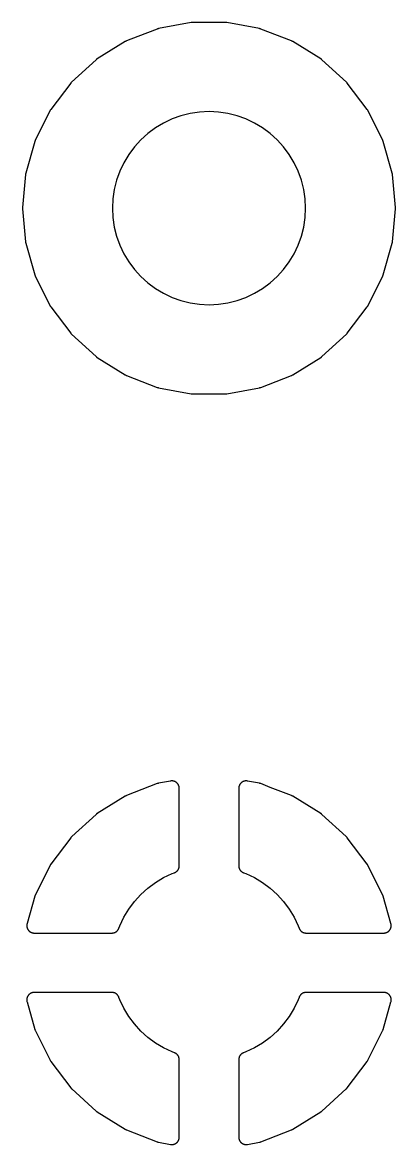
# Model space of a CAD drawing. Header units: metres. Extents: x 53 to 178, y -119 to -45.
# Drawn here: x 143 to 145.51, y -89.62 to -82.06 of the extents above; entities that cross this region are included whole.
import ezdxf

# ---------------------------------------------------------------- set-up
doc = ezdxf.new("R2010")
doc.units = ezdxf.units.M

msp = doc.modelspace()

# ---------------------------------------------------------------- linework, layer by layer
for points in [[(143.0004, -83.3132), (143.0004, -83.3132), (143.0004, -83.3143), (143.0005, -83.3155), (143.0006, -83.3166), (143.0211, -83.5381), (143.0212, -83.5393), (143.0214, -83.5405), (143.0215, -83.5416), (143.0217, -83.5427), (143.022, -83.5439), (143.0222, -83.545), (143.0225, -83.5461), (143.0228, -83.5472), (143.0228, -83.5472), (143.0228, -83.5472), (143.0228, -83.5473), (143.0228, -83.5473), (143.0837, -83.7612), (143.084, -83.7624), (143.0844, -83.7637), (143.0849, -83.7649), (143.0853, -83.7661), (143.0854, -83.7661), (143.0857, -83.767), (143.0861, -83.768), (143.0866, -83.7689), (143.087, -83.7698), (143.1862, -83.969), (143.1867, -83.97), (143.1873, -83.9711), (143.1879, -83.9722), (143.1885, -83.9732), (143.1885, -83.9732), (143.1891, -83.9741), (143.1898, -83.975), (143.1904, -83.9759), (143.191, -83.9768), (143.3251, -84.1544), (143.3258, -84.1553), (143.3266, -84.1562), (143.3273, -84.1571), (143.3281, -84.1579), (143.3289, -84.1588), (143.3297, -84.1596), (143.3305, -84.1604), (143.3313, -84.1612), (143.4958, -84.3111), (143.4962, -84.3115), (143.4973, -84.3124), (143.4984, -84.3133), (143.4995, -84.3142), (143.5007, -84.315), (143.5019, -84.3159), (143.5031, -84.3166), (143.6923, -84.4338), (143.6933, -84.4344), (143.6943, -84.4349), (143.6952, -84.4355), (143.6962, -84.436), (143.6962, -84.436), (143.6971, -84.4364), (143.698, -84.4368), (143.6993, -84.4374), (143.7005, -84.4379), (143.908, -84.5182), (143.9091, -84.5186), (143.9102, -84.519), (143.9113, -84.5194), (143.9124, -84.5197), (143.9135, -84.52), (143.9146, -84.5203), (143.9157, -84.5205), (143.9169, -84.5208), (144.1356, -84.5616), (144.1367, -84.5618), (144.1378, -84.562), (144.139, -84.5622), (144.1401, -84.5623), (144.1413, -84.5624), (144.1424, -84.5624), (144.1436, -84.5625), (144.1448, -84.5625), (144.3672, -84.5625), (144.3684, -84.5625), (144.3696, -84.5624), (144.3707, -84.5624), (144.3719, -84.5623), (144.373, -84.5622), (144.3742, -84.562), (144.3753, -84.5618), (144.3764, -84.5616), (144.5951, -84.5208), (144.5963, -84.5205), (144.5974, -84.5203), (144.5985, -84.52), (144.5996, -84.5197), (144.6007, -84.5194), (144.6018, -84.519), (144.6029, -84.5186), (144.604, -84.5182), (144.8115, -84.4379), (144.8125, -84.4374), (144.8136, -84.437), (144.8146, -84.4365), (144.8157, -84.436), (144.8167, -84.4355), (144.8177, -84.4349), (144.8187, -84.4344), (144.8197, -84.4338), (145.0089, -84.3166), (145.0099, -84.316), (145.0108, -84.3154), (145.0118, -84.3147), (145.0127, -84.314), (145.0136, -84.3133), (145.0145, -84.3126), (145.0154, -84.3118), (145.0162, -84.3111), (145.1807, -84.1612), (145.1815, -84.1604), (145.1823, -84.1596), (145.1831, -84.1588), (145.1839, -84.1579), (145.1847, -84.1571), (145.1854, -84.1562), (145.1862, -84.1553), (145.1869, -84.1544), (145.321, -83.9768), (145.3216, -83.9759), (145.3223, -83.9749), (145.323, -83.974), (145.3236, -83.973), (145.3242, -83.972), (145.3247, -83.971), (145.3253, -83.97), (145.3258, -83.969), (145.425, -83.7698), (145.4255, -83.7688), (145.426, -83.7677), (145.4264, -83.7667), (145.4269, -83.7656), (145.4273, -83.7645), (145.4276, -83.7634), (145.428, -83.7623), (145.4283, -83.7612), (145.4892, -83.5472), (145.4895, -83.5461), (145.4898, -83.545), (145.49, -83.5439), (145.4903, -83.5427), (145.4905, -83.5416), (145.4906, -83.5404), (145.4908, -83.5393), (145.4909, -83.5381), (145.5114, -83.3166), (145.5115, -83.3155), (145.5116, -83.3143), (145.5116, -83.3132), (145.5116, -83.312), (145.5116, -83.3108), (145.5116, -83.3097), (145.5115, -83.3085), (145.5114, -83.3074), (145.4909, -83.0859), (145.4908, -83.0847), (145.4906, -83.0836), (145.4905, -83.0824), (145.4903, -83.0813), (145.49, -83.0801), (145.4898, -83.079), (145.4895, -83.0779), (145.4892, -83.0768), (145.4283, -82.8628), (145.4281, -82.8619), (145.4278, -82.861), (145.4275, -82.8601), (145.4272, -82.8592), (145.4268, -82.8584), (145.4265, -82.8575), (145.4261, -82.8566), (145.4257, -82.8558), (145.4257, -82.8558), (145.4256, -82.8554), (145.4254, -82.855), (145.4252, -82.8546), (145.425, -82.8542), (145.3258, -82.655), (145.3253, -82.654), (145.3247, -82.6529), (145.3241, -82.6518), (145.3235, -82.6508), (145.3235, -82.6508), (145.3229, -82.6499), (145.3222, -82.649), (145.3216, -82.6481), (145.321, -82.6472), (145.1869, -82.4696), (145.1862, -82.4687), (145.1854, -82.4678), (145.1847, -82.4669), (145.1839, -82.4661), (145.1831, -82.4652), (145.1823, -82.4644), (145.1815, -82.4636), (145.1807, -82.4628), (145.0162, -82.3129), (145.0158, -82.3125), (145.0147, -82.3116), (145.0136, -82.3107), (145.0125, -82.3098), (145.0113, -82.309), (145.0101, -82.3081), (145.0089, -82.3074), (144.8197, -82.1902), (144.8185, -82.1895), (144.8172, -82.1888), (144.8159, -82.1881), (144.8146, -82.1875), (144.8133, -82.1869), (144.8119, -82.1863), (144.8115, -82.1861), (144.8115, -82.1861), (144.604, -82.1058), (144.6029, -82.1054), (144.6018, -82.105), (144.6007, -82.1046), (144.5996, -82.1043), (144.5985, -82.104), (144.5974, -82.1037), (144.5963, -82.1035), (144.5951, -82.1032), (144.3764, -82.0624), (144.3753, -82.0622), (144.3742, -82.062), (144.373, -82.0618), (144.3719, -82.0617), (144.3707, -82.0616), (144.3696, -82.0616), (144.3684, -82.0615), (144.3672, -82.0615), (144.1448, -82.0615), (144.1436, -82.0615), (144.1424, -82.0616), (144.1413, -82.0616), (144.1401, -82.0617), (144.139, -82.0618), (144.1378, -82.062), (144.1367, -82.0622), (144.1356, -82.0624), (143.9169, -82.1032), (143.9157, -82.1035), (143.9146, -82.1037), (143.9135, -82.104), (143.9124, -82.1043), (143.9113, -82.1046), (143.9102, -82.105), (143.9091, -82.1054), (143.908, -82.1058), (143.7768, -82.1566), (143.7005, -82.1861), (143.7001, -82.1863), (143.6987, -82.1869), (143.6974, -82.1875), (143.6961, -82.1881), (143.6948, -82.1888), (143.6935, -82.1895), (143.6923, -82.1902), (143.5031, -82.3074), (143.5019, -82.3081), (143.5007, -82.309), (143.4995, -82.3098), (143.4984, -82.3107), (143.4973, -82.3116), (143.4962, -82.3125), (143.4958, -82.3129), (143.4958, -82.3129), (143.3313, -82.4628), (143.3305, -82.4636), (143.3297, -82.4644), (143.3289, -82.4652), (143.3281, -82.4661), (143.3273, -82.4669), (143.3266, -82.4678), (143.3258, -82.4687), (143.3251, -82.4696), (143.191, -82.6472), (143.1904, -82.6481), (143.1898, -82.649), (143.1891, -82.6499), (143.1885, -82.6508), (143.1885, -82.6508), (143.1879, -82.6518), (143.1873, -82.6529), (143.1867, -82.654), (143.1862, -82.655), (143.087, -82.8542), (143.0866, -82.8551), (143.0861, -82.856), (143.0857, -82.8569), (143.0854, -82.8579), (143.0853, -82.8579), (143.0849, -82.8591), (143.0844, -82.8603), (143.084, -82.8616), (143.0837, -82.8628), (143.0228, -83.0768), (143.0225, -83.0779), (143.0222, -83.079), (143.022, -83.0801), (143.0217, -83.0813), (143.0215, -83.0824), (143.0214, -83.0835), (143.0212, -83.0847), (143.0211, -83.0859), (143.0006, -83.3074), (143.0005, -83.3085), (143.0004, -83.3097), (143.0004, -83.3108), (143.0004, -83.312), (143.0004, -83.312), (143.0004, -83.3132)], [(144.0073, -83.9125), (144.0673, -83.934), (144.1292, -83.9495), (144.1923, -83.9588), (144.256, -83.9619), (144.3197, -83.9588), (144.3828, -83.9495), (144.4447, -83.934), (144.5047, -83.9125), (144.5624, -83.8852), (144.6171, -83.8524), (144.6683, -83.8144), (144.7156, -83.7716), (144.7584, -83.7243), (144.7964, -83.6731), (144.8292, -83.6184), (144.8565, -83.5607), (144.878, -83.5007), (144.8935, -83.4388), (144.9028, -83.3757), (144.9059, -83.312), (144.9028, -83.2483), (144.8935, -83.1852), (144.878, -83.1233), (144.8565, -83.0633), (144.8292, -83.0056), (144.7964, -82.9509), (144.7584, -82.8997), (144.7156, -82.8524), (144.6683, -82.8096), (144.6171, -82.7716), (144.5624, -82.7388), (144.5047, -82.7115), (144.4447, -82.69), (144.3828, -82.6745), (144.3197, -82.6652), (144.256, -82.6621), (144.1923, -82.6652), (144.1292, -82.6745), (144.0673, -82.69), (144.0073, -82.7115), (143.9496, -82.7388), (143.8949, -82.7716), (143.8437, -82.8096), (143.7964, -82.8524), (143.7536, -82.8997), (143.7156, -82.9509), (143.6828, -83.0056), (143.6555, -83.0633), (143.634, -83.1233), (143.6185, -83.1852), (143.6092, -83.2483), (143.6061, -83.312), (143.6092, -83.3757), (143.6185, -83.4388), (143.634, -83.5007), (143.6555, -83.5607), (143.6828, -83.6184), (143.7156, -83.6731), (143.7536, -83.7243), (143.7964, -83.7716), (143.8437, -83.8144), (143.8949, -83.8524), (143.9496, -83.8852), (144.0073, -83.9125)], [(143.4963, -87.3931), (143.4961, -87.3933), (143.3317, -87.5431), (143.3309, -87.5439), (143.33, -87.5447), (143.3292, -87.5456), (143.3284, -87.5464), (143.3277, -87.5473), (143.3269, -87.5482), (143.3262, -87.5491), (143.3255, -87.55), (143.1915, -87.7274), (143.1908, -87.7284), (143.1901, -87.7293), (143.1895, -87.7303), (143.1889, -87.7313), (143.1883, -87.7322), (143.1877, -87.7332), (143.1871, -87.7343), (143.1866, -87.7353), (143.0875, -87.9344), (143.087, -87.9354), (143.0865, -87.9365), (143.086, -87.9375), (143.0856, -87.9386), (143.0852, -87.9397), (143.0848, -87.9408), (143.0845, -87.9419), (143.0841, -87.943), (143.0314, -88.1283), (143.0311, -88.1295), (143.0308, -88.1307), (143.0305, -88.1319), (143.0303, -88.1331), (143.0301, -88.1343), (143.0299, -88.1355), (143.0298, -88.1367), (143.0297, -88.1379), (143.0296, -88.1391), (143.0295, -88.1403), (143.0295, -88.1415), (143.0295, -88.1427), (143.0295, -88.1439), (143.0296, -88.1452), (143.0297, -88.1464), (143.0298, -88.1476), (143.03, -88.1488), (143.0301, -88.15), (143.0304, -88.1512), (143.0306, -88.1524), (143.0309, -88.1536), (143.0312, -88.1547), (143.0315, -88.1559), (143.0318, -88.1571), (143.0322, -88.1582), (143.0326, -88.1594), (143.0331, -88.1605), (143.0335, -88.1616), (143.034, -88.1628), (143.0345, -88.1639), (143.0351, -88.1649), (143.0356, -88.166), (143.0362, -88.1671), (143.0369, -88.1681), (143.0375, -88.1691), (143.0382, -88.1702), (143.0389, -88.1712), (143.0396, -88.1721), (143.0403, -88.1731), (143.0411, -88.174), (143.0419, -88.175), (143.0427, -88.1759), (143.0436, -88.1767), (143.0444, -88.1776), (143.0453, -88.1785), (143.0462, -88.1793), (143.0471, -88.1801), (143.048, -88.1809), (143.049, -88.1816), (143.05, -88.1823), (143.0509, -88.183), (143.052, -88.1837), (143.053, -88.1844), (143.054, -88.185), (143.0551, -88.1856), (143.0561, -88.1862), (143.0572, -88.1868), (143.0583, -88.1873), (143.0594, -88.1878), (143.0605, -88.1883), (143.0617, -88.1887), (143.0628, -88.1891), (143.064, -88.1895), (143.0651, -88.1899), (143.0663, -88.1902), (143.0675, -88.1905), (143.0687, -88.1908), (143.0698, -88.1911), (143.071, -88.1913), (143.0722, -88.1915), (143.0734, -88.1916), (143.0746, -88.1918), (143.0759, -88.1919), (143.0771, -88.1919), (143.0783, -88.192), (143.0795, -88.192), (143.6029, -88.192), (143.6042, -88.192), (143.6054, -88.1919), (143.6067, -88.1919), (143.608, -88.1917), (143.6093, -88.1916), (143.6105, -88.1914), (143.6118, -88.1912), (143.613, -88.191), (143.6143, -88.1907), (143.6155, -88.1904), (143.6168, -88.19), (143.618, -88.1897), (143.6192, -88.1893), (143.6204, -88.1888), (143.6216, -88.1884), (143.6228, -88.1879), (143.6239, -88.1874), (143.6251, -88.1868), (143.6262, -88.1862), (143.6274, -88.1856), (143.6285, -88.185), (143.6296, -88.1843), (143.6306, -88.1836), (143.6317, -88.1829), (143.6327, -88.1821), (143.6337, -88.1814), (143.6347, -88.1806), (143.6357, -88.1797), (143.6367, -88.1789), (143.6376, -88.178), (143.6385, -88.1771), (143.6394, -88.1762), (143.6402, -88.1752), (143.6411, -88.1743), (143.6419, -88.1733), (143.6427, -88.1723), (143.6434, -88.1712), (143.6442, -88.1702), (143.6449, -88.1691), (143.6456, -88.1681), (143.6462, -88.167), (143.6468, -88.1658), (143.6474, -88.1647), (143.648, -88.1636), (143.6485, -88.1624), (143.649, -88.1612), (143.6495, -88.16), (143.65, -88.1588), (143.6555, -88.1433), (143.6828, -88.0856), (143.7156, -88.0309), (143.7536, -87.9797), (143.7964, -87.9324), (143.8437, -87.8896), (143.8949, -87.8516), (143.9496, -87.8188), (144.0073, -87.7915), (144.0228, -87.786), (144.024, -87.7855), (144.0252, -87.785), (144.0267, -87.7844), (144.0281, -87.7837), (144.029, -87.7833), (144.0298, -87.7828), (144.031, -87.7822), (144.0321, -87.7816), (144.0331, -87.7809), (144.0342, -87.7802), (144.0352, -87.7794), (144.0363, -87.7787), (144.0373, -87.7779), (144.0383, -87.7771), (144.0392, -87.7762), (144.0402, -87.7754), (144.0411, -87.7745), (144.042, -87.7736), (144.0429, -87.7727), (144.0437, -87.7717), (144.0446, -87.7707), (144.0454, -87.7697), (144.0461, -87.7687), (144.0469, -87.7677), (144.0476, -87.7666), (144.0483, -87.7656), (144.049, -87.7645), (144.0496, -87.7634), (144.0502, -87.7622), (144.0508, -87.7611), (144.0514, -87.7599), (144.0519, -87.7588), (144.0524, -87.7576), (144.0528, -87.7564), (144.0533, -87.7552), (144.0537, -87.754), (144.054, -87.7528), (144.0544, -87.7515), (144.0547, -87.7503), (144.055, -87.749), (144.0552, -87.7478), (144.0554, -87.7465), (144.0556, -87.7453), (144.0557, -87.744), (144.0559, -87.7427), (144.0559, -87.7414), (144.056, -87.7402), (144.056, -87.7389), (144.056, -87.2179), (144.056, -87.2167), (144.0559, -87.2155), (144.0559, -87.2143), (144.0558, -87.2131), (144.0556, -87.2119), (144.0555, -87.2107), (144.0553, -87.2095), (144.0551, -87.2083), (144.0548, -87.2071), (144.0545, -87.2059), (144.0542, -87.2047), (144.0539, -87.2035), (144.0535, -87.2024), (144.0531, -87.2012), (144.0527, -87.2001), (144.0522, -87.1989), (144.0518, -87.1978), (144.0513, -87.1967), (144.0507, -87.1956), (144.0502, -87.1945), (144.0496, -87.1934), (144.049, -87.1924), (144.0483, -87.1914), (144.0477, -87.1903), (144.047, -87.1893), (144.0463, -87.1883), (144.0456, -87.1874), (144.0448, -87.1864), (144.044, -87.1855), (144.0432, -87.1845), (144.0424, -87.1836), (144.0415, -87.1828), (144.0407, -87.1819), (144.0398, -87.1811), (144.0389, -87.1803), (144.0379, -87.1795), (144.037, -87.1787), (144.036, -87.178), (144.035, -87.1772), (144.034, -87.1766), (144.033, -87.1759), (144.032, -87.1752), (144.0309, -87.1746), (144.0299, -87.174), (144.0288, -87.1734), (144.0277, -87.1729), (144.0266, -87.1724), (144.0255, -87.1719), (144.0244, -87.1714), (144.0232, -87.171), (144.0221, -87.1706), (144.0209, -87.1702), (144.0197, -87.1699), (144.0186, -87.1696), (144.0174, -87.1693), (144.0162, -87.169), (144.015, -87.1688), (144.0138, -87.1686), (144.0126, -87.1684), (144.0114, -87.1682), (144.0102, -87.1681), (144.0089, -87.168), (144.0077, -87.168), (144.0065, -87.1679), (144.0053, -87.168), (144.0041, -87.168), (144.0029, -87.168), (144.0016, -87.1681), (144.0004, -87.1683), (143.9992, -87.1684), (143.998, -87.1686), (143.9968, -87.1688), (143.917, -87.1837), (143.9159, -87.1839), (143.9148, -87.1842), (143.9136, -87.1845), (143.9125, -87.1848), (143.9114, -87.1851), (143.9103, -87.1855), (143.9092, -87.1858), (143.9081, -87.1862), (143.7008, -87.2666), (143.6997, -87.267), (143.6986, -87.2675), (143.6975, -87.268), (143.6965, -87.2685), (143.6965, -87.2685), (143.6955, -87.269), (143.6945, -87.2695), (143.6935, -87.2701), (143.6925, -87.2707), (143.5034, -87.3878), (143.503, -87.3881), (143.5025, -87.3883), (143.5024, -87.3884), (143.5024, -87.3884), (143.5019, -87.3887), (143.5015, -87.389), (143.5014, -87.3891), (143.5014, -87.3891), (143.501, -87.3893), (143.5005, -87.3897), (143.5004, -87.3898), (143.5004, -87.3898), (143.5, -87.3901), (143.4996, -87.3904), (143.4995, -87.3905), (143.4994, -87.3906), (143.4991, -87.3908), (143.4987, -87.3911), (143.4985, -87.3912), (143.4984, -87.3913), (143.4981, -87.3915), (143.4978, -87.3918), (143.4976, -87.392), (143.4975, -87.3921), (143.4972, -87.3923), (143.4969, -87.3926), (143.4967, -87.3927), (143.4965, -87.3929), (143.4963, -87.3931)], [(144.4822, -87.7828), (144.4822, -87.7828), (144.4832, -87.7834), (144.4832, -87.7834), (144.4833, -87.7834), (144.4836, -87.7836), (144.4842, -87.7839), (144.4843, -87.784), (144.4844, -87.784), (144.4844, -87.784), (144.4853, -87.7844), (144.4868, -87.785), (144.488, -87.7855), (144.4892, -87.786), (144.5047, -87.7915), (144.5624, -87.8188), (144.6171, -87.8516), (144.6683, -87.8896), (144.7156, -87.9324), (144.7584, -87.9797), (144.7964, -88.0309), (144.8292, -88.0856), (144.8565, -88.1433), (144.862, -88.1588), (144.8625, -88.16), (144.863, -88.1612), (144.8635, -88.1624), (144.864, -88.1636), (144.8646, -88.1647), (144.8652, -88.1658), (144.8658, -88.167), (144.8664, -88.1681), (144.8671, -88.1691), (144.8678, -88.1702), (144.8686, -88.1712), (144.8693, -88.1723), (144.8701, -88.1733), (144.8709, -88.1743), (144.8718, -88.1752), (144.8726, -88.1762), (144.8735, -88.1771), (144.8744, -88.178), (144.8753, -88.1789), (144.8763, -88.1797), (144.8773, -88.1806), (144.8783, -88.1814), (144.8793, -88.1821), (144.8803, -88.1829), (144.8814, -88.1836), (144.8824, -88.1843), (144.8835, -88.185), (144.8846, -88.1856), (144.8858, -88.1862), (144.8869, -88.1868), (144.8881, -88.1874), (144.8892, -88.1879), (144.8904, -88.1884), (144.8916, -88.1888), (144.8928, -88.1893), (144.894, -88.1897), (144.8952, -88.19), (144.8965, -88.1904), (144.8977, -88.1907), (144.899, -88.191), (144.9002, -88.1912), (144.9015, -88.1914), (144.9027, -88.1916), (144.904, -88.1917), (144.9053, -88.1919), (144.9066, -88.1919), (144.9078, -88.192), (144.9091, -88.192), (145.4325, -88.192), (145.4337, -88.192), (145.4349, -88.1919), (145.4361, -88.1919), (145.4374, -88.1918), (145.4386, -88.1916), (145.4398, -88.1915), (145.441, -88.1913), (145.4422, -88.1911), (145.4434, -88.1908), (145.4445, -88.1905), (145.4457, -88.1902), (145.4469, -88.1899), (145.448, -88.1895), (145.4492, -88.1891), (145.4503, -88.1887), (145.4515, -88.1883), (145.4526, -88.1878), (145.4537, -88.1873), (145.4548, -88.1868), (145.4559, -88.1862), (145.4569, -88.1856), (145.458, -88.185), (145.459, -88.1844), (145.46, -88.1837), (145.4611, -88.183), (145.462, -88.1823), (145.463, -88.1816), (145.464, -88.1809), (145.4649, -88.1801), (145.4658, -88.1793), (145.4667, -88.1785), (145.4676, -88.1776), (145.4684, -88.1767), (145.4693, -88.1759), (145.4701, -88.175), (145.4709, -88.174), (145.4717, -88.1731), (145.4724, -88.1721), (145.4731, -88.1712), (145.4738, -88.1702), (145.4745, -88.1691), (145.4751, -88.1681), (145.4758, -88.1671), (145.4764, -88.166), (145.4769, -88.1649), (145.4775, -88.1639), (145.478, -88.1628), (145.4785, -88.1616), (145.4789, -88.1605), (145.4794, -88.1594), (145.4798, -88.1582), (145.4802, -88.1571), (145.4805, -88.1559), (145.4808, -88.1547), (145.4811, -88.1536), (145.4814, -88.1524), (145.4816, -88.1512), (145.4819, -88.15), (145.482, -88.1488), (145.4822, -88.1476), (145.4823, -88.1464), (145.4824, -88.1452), (145.4825, -88.1439), (145.4825, -88.1427), (145.4825, -88.1415), (145.4825, -88.1403), (145.4824, -88.1391), (145.4823, -88.1379), (145.4822, -88.1367), (145.4821, -88.1355), (145.4819, -88.1343), (145.4817, -88.1331), (145.4815, -88.1319), (145.4812, -88.1307), (145.4809, -88.1295), (145.4806, -88.1283), (145.4279, -87.943), (145.4275, -87.9419), (145.4272, -87.9408), (145.4268, -87.9397), (145.4264, -87.9386), (145.426, -87.9375), (145.4255, -87.9365), (145.425, -87.9354), (145.4245, -87.9344), (145.3254, -87.7353), (145.3249, -87.7343), (145.3243, -87.7332), (145.3237, -87.7322), (145.3231, -87.7313), (145.3225, -87.7303), (145.3219, -87.7293), (145.3212, -87.7284), (145.3205, -87.7274), (145.1865, -87.55), (145.1858, -87.5491), (145.1851, -87.5482), (145.1843, -87.5473), (145.1836, -87.5464), (145.1828, -87.5456), (145.182, -87.5447), (145.1811, -87.5439), (145.1803, -87.5431), (145.0159, -87.3933), (145.0151, -87.3926), (145.0142, -87.3918), (145.0133, -87.3911), (145.0124, -87.3904), (145.0115, -87.3897), (145.0105, -87.389), (145.0096, -87.3884), (145.0086, -87.3878), (144.8195, -87.2707), (144.8185, -87.2701), (144.8175, -87.2695), (144.8165, -87.269), (144.8155, -87.2685), (144.8155, -87.2685), (144.8145, -87.268), (144.8134, -87.2675), (144.8123, -87.267), (144.8112, -87.2666), (144.6684, -87.2112), (144.6039, -87.1862), (144.6028, -87.1858), (144.6017, -87.1855), (144.6006, -87.1851), (144.5995, -87.1848), (144.5984, -87.1845), (144.5972, -87.1842), (144.5961, -87.1839), (144.595, -87.1837), (144.5152, -87.1688), (144.514, -87.1686), (144.5128, -87.1684), (144.5116, -87.1683), (144.5104, -87.1681), (144.5091, -87.168), (144.5079, -87.168), (144.5067, -87.168), (144.5055, -87.1679), (144.5043, -87.168), (144.503, -87.168), (144.5018, -87.1681), (144.5006, -87.1682), (144.4994, -87.1684), (144.4982, -87.1686), (144.497, -87.1688), (144.4958, -87.169), (144.4946, -87.1693), (144.4934, -87.1696), (144.4923, -87.1699), (144.4911, -87.1702), (144.4899, -87.1706), (144.4888, -87.171), (144.4876, -87.1714), (144.4865, -87.1719), (144.4854, -87.1724), (144.4843, -87.1729), (144.4832, -87.1734), (144.4821, -87.174), (144.4811, -87.1746), (144.48, -87.1752), (144.479, -87.1759), (144.478, -87.1766), (144.477, -87.1772), (144.476, -87.178), (144.475, -87.1787), (144.4741, -87.1795), (144.4731, -87.1803), (144.4722, -87.1811), (144.4713, -87.1819), (144.4705, -87.1828), (144.4696, -87.1836), (144.4688, -87.1845), (144.468, -87.1855), (144.4672, -87.1864), (144.4664, -87.1874), (144.4657, -87.1883), (144.465, -87.1893), (144.4643, -87.1903), (144.4637, -87.1914), (144.463, -87.1924), (144.4624, -87.1934), (144.4618, -87.1945), (144.4613, -87.1956), (144.4607, -87.1967), (144.4602, -87.1978), (144.4598, -87.1989), (144.4593, -87.2001), (144.4589, -87.2012), (144.4585, -87.2024), (144.4581, -87.2035), (144.4578, -87.2047), (144.4575, -87.2059), (144.4572, -87.2071), (144.4569, -87.2083), (144.4567, -87.2095), (144.4565, -87.2107), (144.4564, -87.2119), (144.4562, -87.2131), (144.4561, -87.2143), (144.4561, -87.2155), (144.456, -87.2167), (144.456, -87.2179), (144.456, -87.7389), (144.456, -87.7402), (144.4561, -87.7414), (144.4561, -87.7427), (144.4563, -87.744), (144.4564, -87.7453), (144.4566, -87.7465), (144.4568, -87.7478), (144.457, -87.749), (144.4573, -87.7503), (144.4576, -87.7515), (144.458, -87.7528), (144.4583, -87.754), (144.4587, -87.7552), (144.4592, -87.7564), (144.4596, -87.7576), (144.4601, -87.7588), (144.4606, -87.7599), (144.4612, -87.7611), (144.4618, -87.7622), (144.4624, -87.7634), (144.463, -87.7645), (144.4637, -87.7656), (144.4644, -87.7666), (144.4651, -87.7677), (144.4659, -87.7687), (144.4666, -87.7697), (144.4674, -87.7707), (144.4683, -87.7717), (144.4691, -87.7727), (144.47, -87.7736), (144.4709, -87.7745), (144.4718, -87.7754), (144.4728, -87.7762), (144.4737, -87.7771), (144.4747, -87.7779), (144.4757, -87.7787), (144.4768, -87.7794), (144.4778, -87.7802), (144.4789, -87.7809), (144.4799, -87.7816), (144.481, -87.7822), (144.4822, -87.7828), (144.4822, -87.7828), (144.4822, -87.7828)], [(143.0783, -88.592), (143.0783, -88.592), (143.0771, -88.5921), (143.0759, -88.5921), (143.0746, -88.5922), (143.0734, -88.5924), (143.0722, -88.5925), (143.071, -88.5927), (143.0698, -88.5929), (143.0687, -88.5932), (143.0675, -88.5935), (143.0663, -88.5938), (143.0651, -88.5941), (143.064, -88.5945), (143.0628, -88.5949), (143.0617, -88.5953), (143.0605, -88.5957), (143.0594, -88.5962), (143.0583, -88.5967), (143.0572, -88.5972), (143.0561, -88.5978), (143.0551, -88.5984), (143.054, -88.599), (143.053, -88.5996), (143.052, -88.6003), (143.0509, -88.601), (143.05, -88.6017), (143.049, -88.6024), (143.048, -88.6031), (143.0471, -88.6039), (143.0462, -88.6047), (143.0453, -88.6055), (143.0444, -88.6064), (143.0436, -88.6073), (143.0427, -88.6081), (143.0419, -88.609), (143.0411, -88.61), (143.0403, -88.6109), (143.0396, -88.6119), (143.0389, -88.6128), (143.0382, -88.6138), (143.0375, -88.6149), (143.0369, -88.6159), (143.0362, -88.6169), (143.0356, -88.618), (143.0351, -88.6191), (143.0345, -88.6201), (143.034, -88.6212), (143.0335, -88.6224), (143.0331, -88.6235), (143.0326, -88.6246), (143.0322, -88.6258), (143.0318, -88.6269), (143.0315, -88.6281), (143.0312, -88.6293), (143.0309, -88.6304), (143.0306, -88.6316), (143.0304, -88.6328), (143.0301, -88.634), (143.03, -88.6352), (143.0298, -88.6364), (143.0297, -88.6376), (143.0296, -88.6388), (143.0295, -88.6401), (143.0295, -88.6413), (143.0295, -88.6425), (143.0295, -88.6437), (143.0296, -88.6449), (143.0297, -88.6461), (143.0298, -88.6473), (143.0299, -88.6485), (143.0301, -88.6497), (143.0303, -88.6509), (143.0305, -88.6521), (143.0308, -88.6533), (143.0311, -88.6545), (143.0314, -88.6557), (143.0841, -88.841), (143.0845, -88.8421), (143.0848, -88.8432), (143.0852, -88.8443), (143.0856, -88.8454), (143.086, -88.8465), (143.0865, -88.8475), (143.087, -88.8486), (143.0875, -88.8496), (143.1866, -89.0487), (143.1871, -89.0497), (143.1877, -89.0508), (143.1883, -89.0518), (143.1889, -89.0527), (143.1895, -89.0537), (143.1901, -89.0547), (143.1908, -89.0556), (143.1915, -89.0566), (143.3255, -89.234), (143.3262, -89.2349), (143.3269, -89.2358), (143.3277, -89.2367), (143.3284, -89.2376), (143.3292, -89.2384), (143.33, -89.2393), (143.3309, -89.2401), (143.3317, -89.2409), (143.4961, -89.3907), (143.4969, -89.3914), (143.4978, -89.3922), (143.4987, -89.3929), (143.4996, -89.3936), (143.5005, -89.3943), (143.5015, -89.395), (143.5024, -89.3956), (143.5034, -89.3962), (143.6925, -89.5133), (143.6935, -89.5139), (143.6945, -89.5145), (143.6955, -89.515), (143.6965, -89.5155), (143.6965, -89.5155), (143.6975, -89.516), (143.6986, -89.5165), (143.6997, -89.517), (143.7008, -89.5174), (143.9081, -89.5978), (143.9092, -89.5982), (143.9103, -89.5985), (143.9114, -89.5989), (143.9125, -89.5992), (143.9136, -89.5995), (143.9147, -89.5998), (143.9159, -89.6001), (143.917, -89.6003), (143.9968, -89.6152), (143.998, -89.6154), (143.9992, -89.6156), (144.0004, -89.6157), (144.0016, -89.6159), (144.0029, -89.616), (144.0041, -89.616), (144.0053, -89.616), (144.0065, -89.616), (144.0077, -89.616), (144.0089, -89.616), (144.0102, -89.6159), (144.0114, -89.6158), (144.0126, -89.6156), (144.0138, -89.6154), (144.015, -89.6152), (144.0162, -89.615), (144.0174, -89.6147), (144.0186, -89.6144), (144.0197, -89.6141), (144.0209, -89.6138), (144.0221, -89.6134), (144.0232, -89.613), (144.0244, -89.6126), (144.0255, -89.6121), (144.0266, -89.6116), (144.0277, -89.6111), (144.0288, -89.6105), (144.0299, -89.61), (144.0309, -89.6094), (144.032, -89.6088), (144.033, -89.6081), (144.034, -89.6074), (144.035, -89.6068), (144.036, -89.606), (144.037, -89.6053), (144.0379, -89.6045), (144.0389, -89.6037), (144.0398, -89.6029), (144.0407, -89.6021), (144.0415, -89.6012), (144.0424, -89.6003), (144.0432, -89.5995), (144.044, -89.5985), (144.0448, -89.5976), (144.0456, -89.5966), (144.0463, -89.5957), (144.047, -89.5947), (144.0477, -89.5937), (144.0483, -89.5926), (144.049, -89.5916), (144.0496, -89.5906), (144.0502, -89.5895), (144.0507, -89.5884), (144.0513, -89.5873), (144.0518, -89.5862), (144.0522, -89.5851), (144.0527, -89.5839), (144.0531, -89.5828), (144.0535, -89.5816), (144.0539, -89.5805), (144.0542, -89.5793), (144.0545, -89.5781), (144.0548, -89.5769), (144.0551, -89.5757), (144.0553, -89.5745), (144.0555, -89.5733), (144.0556, -89.5721), (144.0558, -89.5709), (144.0559, -89.5697), (144.0559, -89.5685), (144.056, -89.5673), (144.056, -89.5661), (144.056, -89.0451), (144.056, -89.0438), (144.0559, -89.0426), (144.0559, -89.0413), (144.0557, -89.04), (144.0556, -89.0387), (144.0554, -89.0375), (144.0552, -89.0362), (144.055, -89.035), (144.0547, -89.0337), (144.0544, -89.0325), (144.054, -89.0312), (144.0537, -89.03), (144.0533, -89.0288), (144.0528, -89.0276), (144.0524, -89.0264), (144.0519, -89.0252), (144.0514, -89.0241), (144.0508, -89.0229), (144.0502, -89.0218), (144.0496, -89.0206), (144.049, -89.0195), (144.0483, -89.0184), (144.0476, -89.0174), (144.0469, -89.0163), (144.0461, -89.0153), (144.0454, -89.0143), (144.0446, -89.0133), (144.0437, -89.0123), (144.0429, -89.0113), (144.042, -89.0104), (144.0411, -89.0095), (144.0402, -89.0086), (144.0392, -89.0078), (144.0383, -89.0069), (144.0373, -89.0061), (144.0363, -89.0053), (144.0352, -89.0046), (144.0342, -89.0038), (144.0331, -89.0031), (144.0321, -89.0024), (144.031, -89.0018), (144.0298, -89.0012), (144.0287, -89.0006), (144.0276, -89), (144.0264, -88.9995), (144.0252, -88.999), (144.024, -88.9985), (144.0228, -88.998), (144.0073, -88.9925), (143.9496, -88.9652), (143.8949, -88.9324), (143.8437, -88.8944), (143.7964, -88.8516), (143.7536, -88.8043), (143.7156, -88.7531), (143.6828, -88.6984), (143.6555, -88.6407), (143.65, -88.6252), (143.6495, -88.624), (143.649, -88.6228), (143.6485, -88.6216), (143.648, -88.6204), (143.6474, -88.6193), (143.6468, -88.6182), (143.6462, -88.617), (143.6456, -88.6159), (143.6449, -88.6149), (143.6442, -88.6138), (143.6434, -88.6128), (143.6427, -88.6117), (143.6419, -88.6107), (143.6411, -88.6097), (143.6402, -88.6088), (143.6394, -88.6078), (143.6385, -88.6069), (143.6376, -88.606), (143.6367, -88.6051), (143.6357, -88.6043), (143.6347, -88.6034), (143.6337, -88.6026), (143.6327, -88.6019), (143.6317, -88.6011), (143.6306, -88.6004), (143.6296, -88.5997), (143.6285, -88.599), (143.6274, -88.5984), (143.6262, -88.5978), (143.6251, -88.5972), (143.6239, -88.5966), (143.6228, -88.5961), (143.6216, -88.5956), (143.6204, -88.5952), (143.6192, -88.5947), (143.618, -88.5943), (143.6168, -88.594), (143.6155, -88.5936), (143.6143, -88.5933), (143.613, -88.593), (143.6118, -88.5928), (143.6105, -88.5926), (143.6093, -88.5924), (143.608, -88.5923), (143.6067, -88.5921), (143.6054, -88.5921), (143.6042, -88.592), (143.6029, -88.592), (143.0795, -88.592), (143.0783, -88.592)], [(144.4822, -89.0012), (144.4822, -89.0012), (144.481, -89.0018), (144.4799, -89.0024), (144.4789, -89.0031), (144.4778, -89.0038), (144.4768, -89.0046), (144.4757, -89.0053), (144.4747, -89.0061), (144.4737, -89.0069), (144.4728, -89.0078), (144.4718, -89.0086), (144.4709, -89.0095), (144.47, -89.0104), (144.4691, -89.0113), (144.4683, -89.0123), (144.4674, -89.0133), (144.4666, -89.0143), (144.4659, -89.0153), (144.4651, -89.0163), (144.4644, -89.0174), (144.4637, -89.0184), (144.463, -89.0195), (144.4624, -89.0206), (144.4618, -89.0218), (144.4612, -89.0229), (144.4606, -89.0241), (144.4601, -89.0252), (144.4596, -89.0264), (144.4592, -89.0276), (144.4587, -89.0288), (144.4583, -89.03), (144.458, -89.0312), (144.4576, -89.0325), (144.4573, -89.0337), (144.457, -89.035), (144.4568, -89.0362), (144.4566, -89.0375), (144.4564, -89.0387), (144.4563, -89.04), (144.4561, -89.0413), (144.4561, -89.0426), (144.456, -89.0438), (144.456, -89.0451), (144.456, -89.5661), (144.456, -89.5673), (144.4561, -89.5685), (144.4561, -89.5697), (144.4562, -89.5709), (144.4564, -89.5721), (144.4565, -89.5733), (144.4567, -89.5745), (144.4569, -89.5757), (144.4572, -89.5769), (144.4575, -89.5781), (144.4578, -89.5793), (144.4581, -89.5805), (144.4585, -89.5816), (144.4589, -89.5828), (144.4593, -89.5839), (144.4598, -89.5851), (144.4602, -89.5862), (144.4607, -89.5873), (144.4613, -89.5884), (144.4618, -89.5895), (144.4624, -89.5906), (144.463, -89.5916), (144.4637, -89.5926), (144.4643, -89.5937), (144.465, -89.5947), (144.4657, -89.5957), (144.4664, -89.5966), (144.4672, -89.5976), (144.468, -89.5985), (144.4688, -89.5995), (144.4696, -89.6003), (144.4705, -89.6012), (144.4713, -89.6021), (144.4722, -89.6029), (144.4731, -89.6037), (144.4741, -89.6045), (144.475, -89.6053), (144.476, -89.606), (144.477, -89.6068), (144.478, -89.6074), (144.479, -89.6081), (144.48, -89.6088), (144.4811, -89.6094), (144.4821, -89.61), (144.4832, -89.6105), (144.4843, -89.6111), (144.4854, -89.6116), (144.4865, -89.6121), (144.4876, -89.6126), (144.4888, -89.613), (144.4899, -89.6134), (144.4911, -89.6138), (144.4923, -89.6141), (144.4934, -89.6144), (144.4946, -89.6147), (144.4958, -89.615), (144.497, -89.6152), (144.4982, -89.6154), (144.4994, -89.6156), (144.5006, -89.6158), (144.5018, -89.6159), (144.503, -89.616), (144.5043, -89.616), (144.5055, -89.616), (144.5067, -89.616), (144.5079, -89.616), (144.5091, -89.616), (144.5104, -89.6159), (144.5116, -89.6157), (144.5128, -89.6156), (144.514, -89.6154), (144.5152, -89.6152), (144.595, -89.6003), (144.5961, -89.6001), (144.5973, -89.5998), (144.5984, -89.5995), (144.5995, -89.5992), (144.6006, -89.5989), (144.6017, -89.5985), (144.6028, -89.5982), (144.6039, -89.5978), (144.8112, -89.5174), (144.8123, -89.517), (144.8134, -89.5165), (144.8145, -89.516), (144.8155, -89.5155), (144.8155, -89.5155), (144.8165, -89.515), (144.8175, -89.5145), (144.8185, -89.5139), (144.8195, -89.5133), (145.0086, -89.3962), (145.0096, -89.3956), (145.0105, -89.395), (145.0115, -89.3943), (145.0124, -89.3936), (145.0133, -89.3929), (145.0142, -89.3922), (145.0151, -89.3914), (145.0159, -89.3907), (145.1803, -89.2409), (145.1811, -89.2401), (145.182, -89.2393), (145.1828, -89.2384), (145.1836, -89.2376), (145.1843, -89.2367), (145.1851, -89.2358), (145.1858, -89.2349), (145.1865, -89.234), (145.3205, -89.0566), (145.3212, -89.0556), (145.3219, -89.0547), (145.3225, -89.0537), (145.3231, -89.0527), (145.3237, -89.0518), (145.3243, -89.0508), (145.3249, -89.0497), (145.3254, -89.0487), (145.4245, -88.8496), (145.425, -88.8486), (145.4255, -88.8475), (145.426, -88.8465), (145.4264, -88.8454), (145.4268, -88.8443), (145.4272, -88.8432), (145.4275, -88.8421), (145.4279, -88.841), (145.4806, -88.6557), (145.4809, -88.6545), (145.4812, -88.6533), (145.4815, -88.6521), (145.4817, -88.6509), (145.4819, -88.6497), (145.4821, -88.6485), (145.4822, -88.6473), (145.4823, -88.6461), (145.4824, -88.6449), (145.4825, -88.6437), (145.4825, -88.6425), (145.4825, -88.6413), (145.4825, -88.6401), (145.4824, -88.6388), (145.4823, -88.6376), (145.4822, -88.6364), (145.482, -88.6352), (145.4819, -88.634), (145.4816, -88.6328), (145.4814, -88.6316), (145.4811, -88.6304), (145.4808, -88.6293), (145.4805, -88.6281), (145.4802, -88.6269), (145.4798, -88.6258), (145.4794, -88.6246), (145.4789, -88.6235), (145.4785, -88.6224), (145.478, -88.6212), (145.4775, -88.6201), (145.4769, -88.6191), (145.4764, -88.618), (145.4758, -88.6169), (145.4751, -88.6159), (145.4745, -88.6149), (145.4738, -88.6138), (145.4731, -88.6128), (145.4724, -88.6119), (145.4717, -88.6109), (145.4709, -88.61), (145.4701, -88.609), (145.4693, -88.6081), (145.4684, -88.6073), (145.4676, -88.6064), (145.4667, -88.6055), (145.4658, -88.6047), (145.4649, -88.6039), (145.464, -88.6031), (145.463, -88.6024), (145.462, -88.6017), (145.4611, -88.601), (145.46, -88.6003), (145.459, -88.5996), (145.458, -88.599), (145.4569, -88.5984), (145.4559, -88.5978), (145.4548, -88.5972), (145.4537, -88.5967), (145.4526, -88.5962), (145.4515, -88.5957), (145.4503, -88.5953), (145.4492, -88.5949), (145.448, -88.5945), (145.4469, -88.5941), (145.4457, -88.5938), (145.4445, -88.5935), (145.4434, -88.5932), (145.4422, -88.5929), (145.441, -88.5927), (145.4398, -88.5925), (145.4386, -88.5924), (145.4374, -88.5922), (145.4361, -88.5921), (145.4349, -88.5921), (145.4337, -88.592), (145.4325, -88.592), (144.9091, -88.592), (144.9078, -88.592), (144.9066, -88.5921), (144.9053, -88.5921), (144.904, -88.5923), (144.9027, -88.5924), (144.9015, -88.5926), (144.9002, -88.5928), (144.899, -88.593), (144.8977, -88.5933), (144.8965, -88.5936), (144.8952, -88.594), (144.894, -88.5943), (144.8928, -88.5947), (144.8916, -88.5952), (144.8904, -88.5956), (144.8892, -88.5961), (144.8881, -88.5966), (144.8869, -88.5972), (144.8858, -88.5978), (144.8846, -88.5984), (144.8835, -88.599), (144.8824, -88.5997), (144.8814, -88.6004), (144.8803, -88.6011), (144.8793, -88.6019), (144.8783, -88.6026), (144.8773, -88.6034), (144.8763, -88.6043), (144.8753, -88.6051), (144.8744, -88.606), (144.8735, -88.6069), (144.8726, -88.6078), (144.8718, -88.6088), (144.8709, -88.6097), (144.8701, -88.6107), (144.8693, -88.6117), (144.8686, -88.6128), (144.8678, -88.6138), (144.8671, -88.6149), (144.8664, -88.6159), (144.8658, -88.617), (144.8652, -88.6182), (144.8646, -88.6193), (144.864, -88.6204), (144.8635, -88.6216), (144.863, -88.6228), (144.8625, -88.624), (144.862, -88.6252), (144.8565, -88.6407), (144.8292, -88.6984), (144.7964, -88.7531), (144.7584, -88.8043), (144.7156, -88.8516), (144.6683, -88.8944), (144.6171, -88.9324), (144.5624, -88.9652), (144.5047, -88.9925), (144.4892, -88.998), (144.488, -88.9985), (144.4868, -88.999), (144.4853, -88.9996), (144.4844, -89), (144.4844, -89), (144.4844, -89), (144.4843, -89), (144.4842, -89.0001), (144.4836, -89.0004), (144.4833, -89.0006), (144.4832, -89.0006), (144.4832, -89.0006), (144.4822, -89.0012), (144.4822, -89.0012)]]:
    msp.add_lwpolyline(points)

doc.saveas('drawing.dxf')
